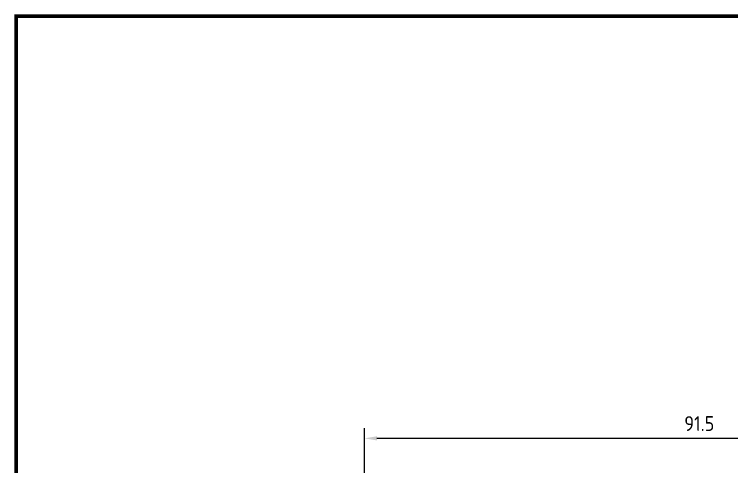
# Model space of a CAD drawing. Extents: x -182 to 128, y 228 to 491.
# Drawn here: x -52.3 to 34.9, y 436.2 to 491.2 of the extents above; entities that cross this region are included whole.
import ezdxf

# ---------------------------------------------------------------- set-up
doc = ezdxf.new("R2010")
doc.units = 0
doc.header["$MEASUREMENT"] = 0
doc.linetypes.add('SOLID', pattern=[0])
doc.layers.get('0').update_dxf_attribs({"linetype": 'SOLID'})
doc.layers.add('DIM', color=5, linetype='SOLID')
doc.styles.add('ISO Proportional', font='isocp')
doc.dimstyles.new('1', dxfattribs={"dimtxt": 1.8, "dimasz": 1.5, "dimexe": 1.25, "dimexo": 0.6, "dimgap": 0.5, "dimtad": 0, "dimdec": 1, "dimdsep": 46, "dimlunit": 6, "dimtxsty": 'ISO Proportional', "dimcen": 0.2, "dimclrd": 252, "dimclre": 252, "dimclrt": 5, "dimadec": 0, "dimazin": 0, "dimtfac": 1, "dimtdec": 1, "dimtofl": 0, "dimtmove": 0, "dimatfit": 3, "dimfxl": 1.25, "dimtvp": 1, "dimtolj": 1, "dimtzin": 0, "dimarcsym": 0})

# ---------------------------------------------------------------- blocks, each defined once
blk = doc.blocks.new('*D332')
at = {"layer": 'Defpoints', "color": 0, "linetype": 'Continuous', "transparency": 16777216}
for p in [(-9.73, 439.686), (-9.73, 412.436), (81.77, 339.934)]:
    blk.add_point(p, dxfattribs=at)
at = {"layer": 'DIM', "color": 252, "linetype": 'Continuous', "lineweight": -2, "transparency": 16777216}
for p, q in [((-9.73, 413.036), (-9.73, 440.936)), ((81.77, 340.534), (81.77, 440.936)), ((80.27, 439.686), (-8.23, 439.686))]:
    blk.add_line(p, q, dxfattribs=at)
at = {"layer": 'DIM', "color": 252, "linetype": 'Continuous', "transparency": 16777216}
for points in [[(-8.23, 439.936), (-8.23, 439.436), (-9.73, 439.686)], [(80.27, 439.936), (80.27, 439.436), (81.77, 439.686)]]:
    blk.add_solid(points, dxfattribs=at)
at = {"layer": 'DIM', "color": 5, "linetype": 'Continuous', "transparency": 16777216, "insert": (30.982, 441.486), "char_height": 1.8, "attachment_point": 5, "style": 'ISO Proportional'}
blk.add_mtext('\\A1;91.5', dxfattribs=at)

msp = doc.modelspace()

# ---------------------------------------------------------------- linework, layer by layer
at = {"color": 5, "const_width": 0.451}
msp.add_lwpolyline([(128.219, 491.02), (-52.101, 491.02), (-52.101, 232.261)], dxfattribs=at)

# ---------------------------------------------------------------- dimensions: what is measured, and where the dimension line sits
at = {"layer": 'DIM', "linetype": 'Continuous'}
dim = msp.add_linear_dim(base=(-9.73, 439.686), p1=(81.77, 339.934), p2=(-9.73, 412.436), dimstyle='1', dxfattribs=at)
dim.commit()
dim.dimension.update_dxf_attribs({"geometry": '*D332', "text_midpoint": (30.982, 439.686), "dimtype": 160})

doc.saveas('drawing.dxf')
